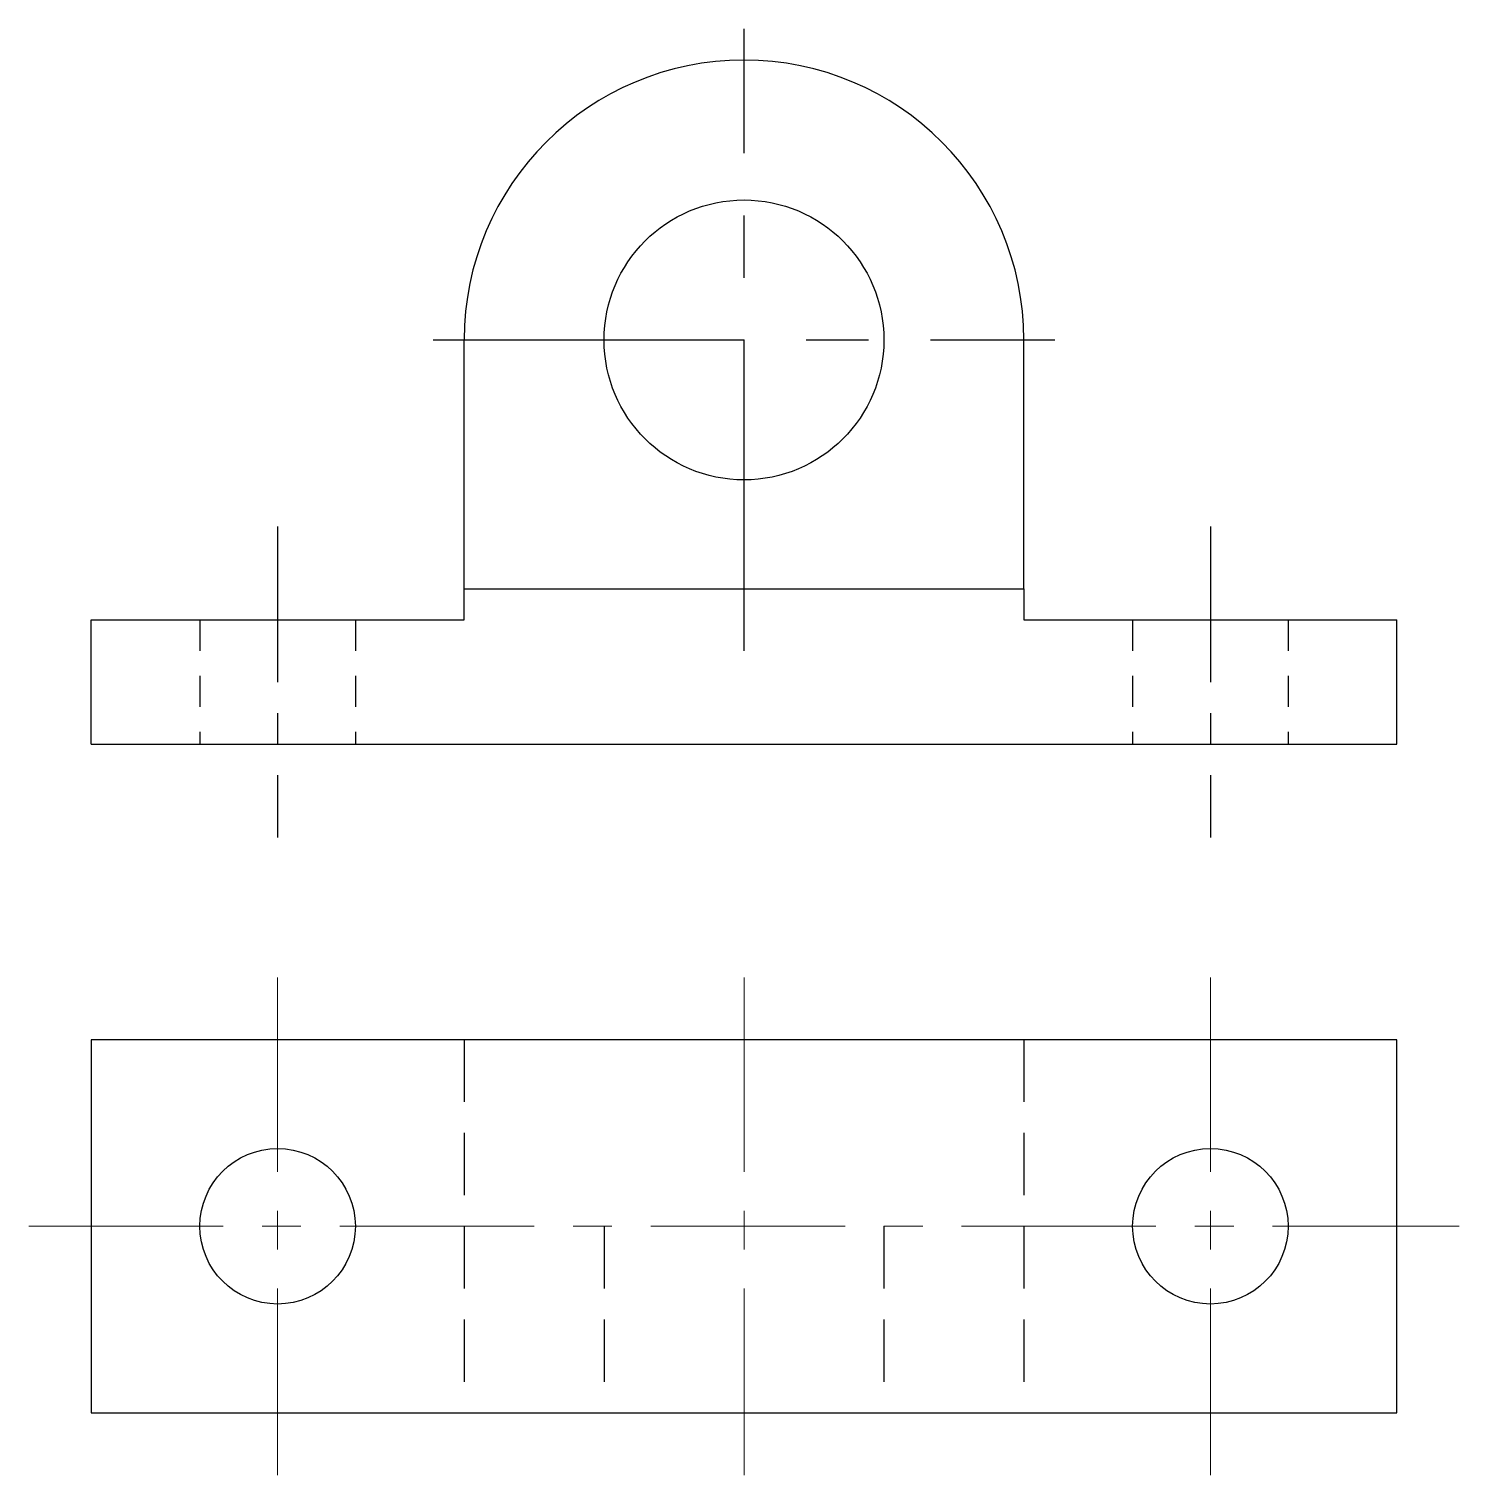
# Model space of a CAD drawing. Header units: inches. Extents: x 0.75 to 6.5, y 0.75 to 6.56.
import ezdxf

# ---------------------------------------------------------------- set-up
doc = ezdxf.new("R2010")
doc.units = ezdxf.units.IN
doc.header["$MEASUREMENT"] = 0
doc.linetypes.add('CENTER', pattern=[2, 1.25, -0.25, 0.25, -0.25])
doc.linetypes.add('HIDDEN', pattern=[0.375, 0.25, -0.125])
doc.layers.add('center', color=4, linetype='CENTER')
doc.layers.add('hidden', color=2, linetype='HIDDEN')

msp = doc.modelspace()

# ---------------------------------------------------------------- linework, layer by layer
for p, q in [((3.625, 6.4375), (3.625, 6.4375)), ((2.5, 4.3125), (2.5, 5.3125)), ((2.5, 5.3125), (2.5, 5.3125)), ((4.75, 4.3125), (4.75, 5.3125)), ((4.75, 5.3125), (4.75, 5.3125)), ((2.5, 4.1875), (2.5, 4.3125)), ((2.5, 4.3125), (3.625, 4.3125)), ((3.625, 4.3125), (4.75, 4.3125)), ((4.75, 4.3125), (4.75, 4.1875)), ((1, 3.6875), (1, 4.1875)), ((1, 4.1875), (2.5, 4.1875)), ((4.75, 4.1875), (6.25, 4.1875)), ((6.25, 3.6875), (6.25, 4.1875)), ((1, 3.6875), (6.25, 3.6875)), ((6.25, 2.5), (1, 2.5)), ((1, 2.5), (1, 1)), ((6.25, 1), (6.25, 2.5)), ((1, 1), (6.25, 1))]:
    msp.add_line(p, q)
for centre, radius in [((3.625, 5.3125), 0.5625), ((1.75, 1.75), 0.3125), ((5.5, 1.75), 0.3125)]:
    msp.add_circle(centre, radius)
for start, end in [(90, 180), (0, 90)]:
    msp.add_arc((3.625, 5.3125), 1.125, start, end)
at = {"layer": 'center'}
for p, q in [((3.625, 4.0625), (3.625, 6.5625)), ((2.375, 5.3125), (4.875, 5.3125))]:
    msp.add_line(p, q, dxfattribs=at)
at = {"layer": 'center', "ltscale": 0.5}
for p, q in [((1.75, 4.5625), (1.75, 3.3125)), ((5.5, 4.5625), (5.5, 3.3125))]:
    msp.add_line(p, q, dxfattribs=at)
at = {"layer": 'center', "lineweight": 0, "ltscale": 0.625}
for p, q in [((1.75, 2.75), (1.75, 0.75)), ((3.625, 2.75), (3.625, 0.75)), ((5.5, 2.75), (5.5, 0.75)), ((0.75, 1.75), (6.5, 1.75))]:
    msp.add_line(p, q, dxfattribs=at)
at = {"layer": 'hidden', "ltscale": 0.5}
for p, q in [((1.4375, 4.1875), (1.4375, 3.6875)), ((2.0625, 4.1875), (2.0625, 3.6875)), ((5.1875, 4.1875), (5.1875, 3.6875)), ((5.8125, 4.1875), (5.8125, 3.6875))]:
    msp.add_line(p, q, dxfattribs=at)
at = {"layer": 'hidden'}
for p, q in [((2.5, 2.5), (2.5, 1)), ((4.75, 2.5), (4.75, 1)), ((3.0625, 1.75), (3.0625, 1)), ((4.1875, 1.75), (4.1875, 1))]:
    msp.add_line(p, q, dxfattribs=at)

doc.saveas('drawing.dxf')
